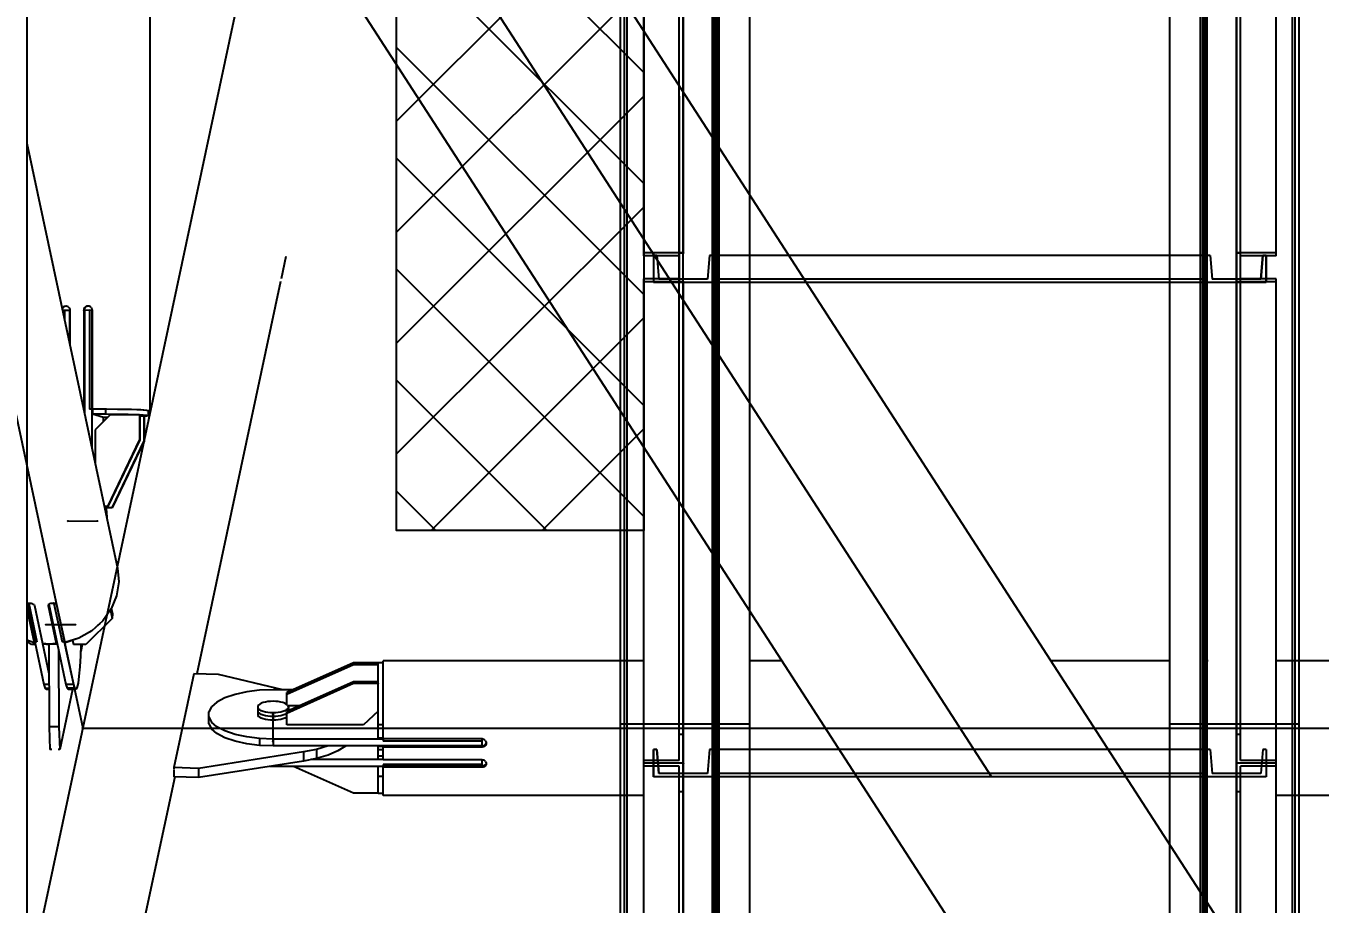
# Model space of a CAD drawing. Header units: millimetres. Extents: x 150209.93 to 150215.05, y 136675.65 to 136679.93.
# Drawn here: x 150211.3115 to 150211.3639, y 136677.8697 to 136677.9053 of the extents above; entities that cross this region are included whole.
import ezdxf

# ---------------------------------------------------------------- set-up
doc = ezdxf.new("R2010")
doc.units = ezdxf.units.MM
doc.header["$LTSCALE"] = 0.25
for name, pattern in [('CENTER', [50.8, 31.75, -6.35, 6.35, -6.35]), ('XKITLINE00', [0]), ('XKITLINE02', [4, 2, -2]), ('XKITLINE03', [6, 3, -1, 1, -1])]:
    doc.linetypes.add(name, pattern=pattern)
doc.styles.add('ROMANS', font='romans.shx')
doc.dimstyles.new('MD300', dxfattribs={"dimtxt": 2.5, "dimasz": 2.5, "dimexe": 1, "dimexo": 1, "dimgap": 0.5, "dimtad": 1, "dimdec": 1, "dimlfac": 50, "dimrnd": 0.5, "dimdsep": 46, "dimtxsty": 'ROMANS', "dimcen": 1, "dimclrd": 146, "dimclre": 146, "dimclrt": 30, "dimadec": 1, "dimazin": 2, "dimtfac": 1, "dimtdec": 1, "dimtmove": 0, "dimatfit": 1, "dimfxl": 1, "dimtolj": 1, "dimtzin": 0, "dimlwd": -1, "dimlwe": -1, "dimarcsym": 0})

# ---------------------------------------------------------------- blocks, each defined once
blk = doc.blocks.new('çatıı')
h = blk.add_hatch()
h.set_pattern_fill('ANSI37', color=1, scale=5, style=0)
h.set_pattern_definition([(45, (-68930.315, -4107.69), (-11.22532, 11.22532), []), (135, (-68930.315, -4107.69), (-11.22532, -11.22532), [])])
h.paths.add_polyline_path([(11991.01, 11270.27), (12041.01, 11270.27), (12041.01, 11870.27), (11991.01, 11870.27)])
at = {"color": 8, "linetype": 'CENTER'}
for p, q in [((11927.5, 12050.27), (11927.5, 11230.27)), ((11840, 11640.27), (12370, 10820.27)), ((11840, 11640.27), (11927.5, 11230.27)), ((12013.58, 11633.65), (11840, 10820.27)), ((11924.51, 11272.17), (11930.48, 11272.19)), ((11926.02, 11251.2), (11920.04, 11251.19)), ((11966.01, 11227.5), (11966.01, 11233.05)), ((11927.5, 11230.27), (12282.5, 11230.27))]:
    blk.add_line(p, q, dxfattribs=at)
at = {"color": 116, "linetype": 'XKITLINE02', "true_color": 0x136734}
for p, q in [((12037.16, 11231.06), (12037.16, 12049.63)), ((12037.69, 11231.06), (12037.69, 12049.63)), ((12054.92, 11231.06), (12054.92, 12049.63)), ((12055, 11231.06), (12055, 12049.6)), ((12055.46, 11231.06), (12055.46, 12049.63)), ((12055.85, 11231.06), (12055.85, 12049.6)), ((12154.14, 11231.06), (12154.14, 12049.6)), ((12154.54, 11231.06), (12154.54, 12049.63)), ((12154.99, 11231.06), (12154.99, 12049.6)), ((12155.07, 11231.06), (12155.07, 12049.63)), ((12172.3, 11231.06), (12172.3, 12049.63)), ((12172.84, 11231.06), (12172.84, 12049.63)), ((12036.31, 10820.42), (12036.31, 11600.44)), ((12037.16, 10820.42), (12037.16, 11600.44)), ((12037.69, 10820.42), (12037.69, 11600.44)), ((12054.92, 10820.42), (12054.92, 11600.44)), ((12055, 10058.83), (12055.01, 11600.44)), ((12055.46, 10820.42), (12055.46, 11600.44)), ((12055.85, 10058.83), (12055.86, 11600.44)), ((12056.31, 10820.42), (12056.31, 11600.44)), ((12062.5, 10058.83), (12062.51, 11600.44)), ((12147.49, 10058.83), (12147.49, 11600.44)), ((12153.69, 10060.36), (12153.69, 11600.44)), ((12154.14, 10058.83), (12154.14, 11600.44)), ((12154.54, 10060.36), (12154.54, 11600.44)), ((12154.99, 10058.83), (12154.99, 11600.44)), ((12155.07, 10060.36), (12155.07, 11600.44)), ((12172.3, 10060.36), (12172.3, 11600.44)), ((12172.84, 10060.36), (12172.84, 11600.44)), ((12173.69, 10060.36), (12173.69, 11600.44)), ((12041.01, 11325.85), (12041.01, 11423.17)), ((12041.01, 11325.85), (12041.01, 11423.17)), ((12048.21, 11320.61), (12048.21, 11422.59)), ((12048.21, 11320.61), (12048.21, 11422.59)), ((12049.01, 11356.91), (12049.01, 11423.17)), ((12049.01, 11356.91), (12049.01, 11423.17)), ((12160.98, 11320.61), (12160.98, 11423.17)), ((12160.98, 11320.61), (12160.98, 11423.17)), ((12161.78, 11320.61), (12161.78, 11422.59)), ((12161.78, 11320.61), (12161.78, 11422.59)), ((12168.98, 11325.85), (12168.98, 11423.17)), ((12168.98, 11325.85), (12168.98, 11423.17)), ((12036.31, 11294.47), (12036.31, 11378.62)), ((12041.01, 11369.29), (12041.01, 11325.85)), ((12041.01, 11369.29), (12041.01, 11325.85)), ((12048.21, 11358.15), (12048.21, 11320.61)), ((12048.21, 11358.15), (12048.21, 11320.61)), ((12049.01, 11320.61), (12049.01, 11356.91)), ((12049.01, 11320.61), (12049.01, 11356.91)), ((12056.31, 11263.53), (12056.31, 11347.68)), ((12062.5, 11253.94), (12062.5, 11338.09)), ((12049.01, 11326.43), (12041.01, 11326.43)), ((12049.01, 11326.43), (12041.01, 11326.43)), ((12048.21, 11325.85), (12041.01, 11325.85)), ((12048.21, 11325.85), (12041.01, 11325.85)), ((12043.69, 11325.92), (12043.01, 11325.92)), ((12043.01, 11325.92), (12043.01, 11320.42)), ((12043.01, 11325.92), (12043.01, 11320.42)), ((12043.69, 11325.92), (12043.01, 11325.92)), ((12043.01, 11325.92), (12043.01, 11320.42)), ((12043.01, 11325.92), (12043.01, 11320.42)), ((12043.69, 11325.92), (12044.07, 11321.12)), ((12043.69, 11325.92), (12044.07, 11321.12)), ((12043.69, 11325.92), (12044.07, 11321.12)), ((12043.69, 11325.92), (12044.07, 11321.12)), ((12049.01, 11326.42), (12048.21, 11326.42)), ((12048.21, 11223.75), (12048.21, 11326.42)), ((12049.01, 11326.42), (12048.21, 11326.42)), ((12048.21, 11223.75), (12048.21, 11326.42)), ((12049.01, 11223.17), (12049.01, 11326.42)), ((12049.01, 11225.07), (12049.01, 11326.42)), ((12054.33, 11325.92), (12053.94, 11321.12)), ((12054.33, 11325.92), (12053.94, 11321.12)), ((12054.33, 11325.92), (12053.94, 11321.12)), ((12054.33, 11325.92), (12053.94, 11321.12)), ((12055.01, 11325.92), (12054.33, 11325.92)), ((12055.01, 11325.92), (12054.33, 11325.92)), ((12154.99, 11325.92), (12055.01, 11325.92)), ((12055.01, 11320.42), (12055.01, 11325.92)), ((12070.37, 11325.92), (12055.01, 11325.92)), ((12055.01, 11320.42), (12055.01, 11325.92)), ((12055.01, 11325.92), (12055.01, 11320.42)), ((12055.01, 11325.92), (12055.01, 11320.42)), ((12055.01, 11325.92), (12055.01, 11320.42)), ((12055.01, 11325.92), (12055.01, 11320.42)), ((12154.99, 11325.92), (12147.49, 11325.92)), ((12154.99, 11320.42), (12154.99, 11325.92)), ((12154.99, 11320.42), (12154.99, 11325.92)), ((12154.99, 11325.92), (12154.99, 11320.42)), ((12155.67, 11325.92), (12154.99, 11325.92)), ((12154.99, 11325.92), (12154.99, 11320.42)), ((12154.99, 11325.92), (12154.99, 11320.42)), ((12155.67, 11325.92), (12154.99, 11325.92)), ((12154.99, 11325.92), (12154.99, 11320.42)), ((12155.67, 11325.92), (12156.05, 11321.12)), ((12155.67, 11325.92), (12156.05, 11321.12)), ((12155.67, 11325.92), (12156.05, 11321.12)), ((12155.67, 11325.92), (12156.05, 11321.12)), ((12168.98, 11326.43), (12160.98, 11326.43)), ((12160.98, 11223.17), (12160.98, 11326.42)), ((12161.78, 11326.42), (12160.98, 11326.42)), ((12168.98, 11326.43), (12160.98, 11326.43)), ((12160.98, 11223.17), (12160.98, 11326.42)), ((12161.78, 11326.42), (12160.98, 11326.42)), ((12161.78, 11223.75), (12161.78, 11326.42)), ((12168.98, 11325.85), (12161.78, 11325.85)), ((12161.78, 11223.75), (12161.78, 11326.42)), ((12168.98, 11325.85), (12161.78, 11325.85)), ((12166.31, 11325.92), (12165.92, 11321.12)), ((12166.31, 11325.92), (12165.92, 11321.12)), ((12166.31, 11325.92), (12165.92, 11321.12)), ((12165.92, 11321.12), (12166.31, 11325.92)), ((12166.99, 11325.92), (12166.31, 11325.92)), ((12166.99, 11325.92), (12166.31, 11325.92)), ((12166.99, 11325.92), (12166.99, 11320.42)), ((12166.99, 11325.92), (12166.99, 11320.42)), ((12166.99, 11325.92), (12166.99, 11320.42)), ((12166.99, 11320.42), (12166.99, 11325.92)), ((12048.21, 11321.2), (12041.01, 11321.2)), ((12041.01, 11316.58), (12041.01, 11321.2)), ((12048.21, 11321.2), (12041.01, 11321.2)), ((12041.01, 11316.58), (12041.01, 11321.2)), ((12049.01, 11320.62), (12041.01, 11320.62)), ((12049.01, 11320.62), (12041.01, 11320.62)), ((12055.01, 11320.42), (12043.01, 11320.42)), ((12055.01, 11320.42), (12043.01, 11320.42)), ((12053.94, 11321.12), (12044.07, 11321.12)), ((12053.94, 11321.12), (12044.07, 11321.12)), ((12049.01, 11320.61), (12048.21, 11320.61)), ((12049.01, 11320.61), (12048.21, 11320.61)), ((12154.99, 11321.12), (12055.01, 11321.12)), ((12154.99, 11321.12), (12055.01, 11321.12)), ((12154.99, 11320.42), (12055.01, 11320.42)), ((12073.93, 11320.42), (12055.01, 11320.42)), ((12154.99, 11320.42), (12147.49, 11320.42)), ((12166.99, 11320.42), (12154.99, 11320.42)), ((12166.99, 11320.42), (12154.99, 11320.42)), ((12165.92, 11321.12), (12156.05, 11321.12)), ((12165.92, 11321.12), (12156.05, 11321.12)), ((12168.98, 11320.62), (12160.98, 11320.62)), ((12161.78, 11320.61), (12160.98, 11320.61)), ((12168.98, 11320.62), (12160.98, 11320.62)), ((12161.78, 11320.61), (12160.98, 11320.61)), ((12168.98, 11321.2), (12161.78, 11321.2)), ((12168.98, 11321.2), (12161.78, 11321.2)), ((12168.98, 11223.17), (12168.98, 11321.2)), ((12168.98, 11223.17), (12168.98, 11321.2)), ((12049.01, 11318.1), (12049.01, 11223.17)), ((12049.01, 11223.17), (12049.01, 11318.1)), ((12041.01, 11223.17), (12041.01, 11316.58)), ((12041.01, 11223.17), (12041.01, 11316.58)), ((12037.16, 10945.77), (12037.16, 11231.06)), ((12037.69, 10945.24), (12037.69, 11231.06)), ((12054.92, 10928), (12054.92, 11231.06)), ((12062.5, 11231.06), (12055, 11231.06)), ((12055, 11231.06), (12055, 10409.49)), ((12055, 10926.62), (12055, 11231.06)), ((12062.5, 11231.06), (12055, 11231.06)), ((12055.46, 10927.47), (12055.46, 11231.06)), ((12055.85, 11231.06), (12055.85, 10409.49)), ((12062.5, 10797.42), (12062.5, 11231.06)), ((12147.49, 10433.94), (12147.49, 11231.06)), ((12153.69, 10443.53), (12153.69, 11231.06)), ((12154.99, 11231.06), (12153.69, 11231.06)), ((12154.99, 11231.06), (12153.69, 11231.06)), ((12154.14, 10409.49), (12154.14, 11231.06)), ((12154.54, 10409.49), (12154.54, 11231.06)), ((12154.99, 10409.49), (12154.99, 11231.06)), ((12155.07, 10409.49), (12155.07, 11231.06)), ((12172.3, 10409.49), (12172.3, 11231.06)), ((12172.84, 10409.49), (12172.84, 11231.06)), ((12173.69, 10474.48), (12173.69, 11231.06)), ((12049.01, 11228.97), (12048.21, 11228.97)), ((12049.01, 11228.97), (12048.21, 11228.97)), ((12161.78, 11228.97), (12160.98, 11228.97)), ((12161.78, 11228.97), (12160.98, 11228.97)), ((12043.69, 11225.92), (12043.01, 11225.92)), ((12043.01, 11225.92), (12043.01, 11220.42)), ((12043.01, 11220.42), (12043.01, 11225.92)), ((12043.69, 11225.92), (12043.01, 11225.92)), ((12043.01, 11225.92), (12043.01, 11220.42)), ((12043.01, 11225.92), (12043.01, 11220.42)), ((12043.69, 11225.92), (12044.07, 11221.12)), ((12044.07, 11221.12), (12043.69, 11225.92)), ((12043.69, 11225.92), (12044.07, 11221.12)), ((12043.69, 11225.92), (12044.07, 11221.12)), ((12054.33, 11225.92), (12053.94, 11221.12)), ((12054.33, 11225.92), (12053.94, 11221.12)), ((12054.33, 11225.92), (12053.94, 11221.12)), ((12054.33, 11225.92), (12053.94, 11221.12)), ((12055.01, 11225.92), (12054.33, 11225.92)), ((12055.01, 11225.92), (12054.33, 11225.92)), ((12154.99, 11225.92), (12055.01, 11225.92)), ((12055.01, 11220.42), (12055.01, 11225.92)), ((12062.5, 11225.92), (12055.01, 11225.92)), ((12055.01, 11220.42), (12055.01, 11225.92)), ((12055.01, 11225.92), (12055.01, 11220.42)), ((12055.01, 11220.42), (12055.01, 11225.92)), ((12055.01, 11225.92), (12055.01, 11220.42)), ((12055.01, 11225.92), (12055.01, 11220.42)), ((12135.01, 11225.92), (12080.61, 11225.92)), ((12154.99, 11225.92), (12147.49, 11225.92)), ((12154.99, 11220.42), (12154.99, 11225.92)), ((12154.99, 11220.42), (12154.99, 11225.92)), ((12154.99, 11225.92), (12154.99, 11220.42)), ((12155.67, 11225.92), (12154.99, 11225.92)), ((12154.99, 11225.92), (12154.99, 11220.42)), ((12154.99, 11225.92), (12154.99, 11220.42)), ((12155.67, 11225.92), (12154.99, 11225.92)), ((12154.99, 11225.92), (12154.99, 11220.42)), ((12155.67, 11225.92), (12156.05, 11221.12)), ((12155.67, 11225.92), (12156.05, 11221.12)), ((12155.67, 11225.92), (12156.05, 11221.12)), ((12155.67, 11225.92), (12156.05, 11221.12)), ((12166.31, 11225.92), (12165.92, 11221.12)), ((12166.31, 11225.92), (12165.92, 11221.12)), ((12166.31, 11225.92), (12165.92, 11221.12)), ((12166.31, 11225.92), (12165.92, 11221.12)), ((12166.99, 11225.92), (12166.31, 11225.92)), ((12166.99, 11225.92), (12166.31, 11225.92)), ((12166.99, 11225.92), (12166.99, 11220.42)), ((12166.99, 11225.92), (12166.99, 11220.42)), ((12166.99, 11225.92), (12166.99, 11220.42)), ((12166.99, 11225.92), (12166.99, 11220.42)), ((12048.21, 11223.75), (12041.01, 11223.75)), ((12048.21, 11223.75), (12041.01, 11223.75)), ((12041.01, 11125.85), (12041.01, 11223.17)), ((12049.01, 11223.17), (12041.01, 11223.17)), ((12049.01, 11223.17), (12041.01, 11223.17)), ((12041.01, 11125.85), (12041.01, 11223.17)), ((12049.01, 11223.17), (12041.01, 11223.17)), ((12049.01, 11223.17), (12041.01, 11223.17)), ((12049.01, 11120.61), (12049.01, 11223.17)), ((12049.01, 11120.61), (12049.01, 11223.17)), ((12160.98, 11120.61), (12160.98, 11223.17)), ((12168.98, 11223.17), (12160.98, 11223.17)), ((12168.98, 11223.17), (12160.98, 11223.17)), ((12160.98, 11120.61), (12160.98, 11223.17)), ((12168.98, 11223.17), (12160.98, 11223.17)), ((12168.98, 11223.17), (12160.98, 11223.17)), ((12168.98, 11223.75), (12161.78, 11223.75)), ((12168.98, 11223.75), (12161.78, 11223.75)), ((12168.98, 11125.85), (12168.98, 11223.17)), ((12168.98, 11125.85), (12168.98, 11223.17)), ((12048.21, 11222.59), (12041.01, 11222.59)), ((12048.21, 11222.59), (12041.01, 11222.59)), ((12055.01, 11220.42), (12043.01, 11220.42)), ((12055.01, 11220.42), (12043.01, 11220.42)), ((12053.94, 11221.12), (12044.07, 11221.12)), ((12053.94, 11221.12), (12044.07, 11221.12)), ((12048.21, 11120.61), (12048.21, 11222.59)), ((12048.21, 11123.52), (12048.21, 11222.59)), ((12154.99, 11221.12), (12055.01, 11221.12)), ((12154.99, 11221.12), (12055.01, 11221.12)), ((12154.99, 11220.42), (12055.01, 11220.42)), ((12062.5, 11220.42), (12055.01, 11220.42)), ((12138.56, 11220.42), (12084.17, 11220.42)), ((12154.99, 11220.42), (12147.49, 11220.42)), ((12166.99, 11220.42), (12154.99, 11220.42)), ((12166.99, 11220.42), (12154.99, 11220.42)), ((12165.92, 11221.12), (12156.05, 11221.12)), ((12165.92, 11221.12), (12156.05, 11221.12)), ((12161.78, 11120.61), (12161.78, 11222.59)), ((12168.98, 11222.59), (12161.78, 11222.59)), ((12161.78, 11120.61), (12161.78, 11222.59)), ((12168.98, 11222.59), (12161.78, 11222.59)), ((12049.01, 11217.35), (12048.21, 11217.35)), ((12049.01, 11217.35), (12048.21, 11217.35)), ((12161.78, 11217.35), (12160.98, 11217.35)), ((12161.78, 11217.35), (12160.98, 11217.35)), ((12147.49, 11122.46), (12147.49, 11206.61)), ((12153.69, 11112.87), (12153.69, 11197.02))]:
    blk.add_line(p, q, dxfattribs=at)
at = {"color": 1, "linetype": 'XKITLINE03'}
for p, q in [((12049.01, 11231.06), (12049.01, 12049.63)), ((12055, 12049.6), (12055, 11231.06)), ((12154.99, 11231.06), (12154.99, 12049.6)), ((12160.99, 11231.06), (12160.99, 12049.63)), ((12049.01, 10820.42), (12049.01, 11600.44)), ((12055.01, 11600.44), (12055, 10058.83)), ((12154.99, 10058.83), (12154.99, 11600.44)), ((12160.99, 11600.44), (12160.99, 10060.36)), ((12049.01, 11423.17), (12049.01, 11326.43)), ((12049.01, 11423.17), (12049.01, 11326.43)), ((12160.98, 11326.43), (12160.98, 11423.17)), ((12160.98, 11326.43), (12160.98, 11423.17)), ((12049.01, 11320.62), (12049.01, 11223.17)), ((12049.01, 11320.62), (12049.01, 11223.17)), ((12154.99, 11320.42), (12055.01, 11320.42)), ((12154.99, 11320.42), (12055.01, 11320.42)), ((12055.01, 11320.42), (12055.01, 11320.42)), ((12055.01, 11320.42), (12055.01, 11320.42)), ((12154.99, 11320.42), (12154.99, 11320.42)), ((12154.99, 11320.42), (12154.99, 11320.42)), ((12160.98, 11223.17), (12160.98, 11320.62)), ((12160.98, 11223.17), (12160.98, 11320.62)), ((12055, 11231.06), (12055, 10409.49)), ((12154.99, 10409.49), (12154.99, 11231.06)), ((12160.99, 10409.49), (12160.99, 11231.06)), ((12049.01, 11223.17), (12049.01, 11126.43)), ((12049.01, 11223.17), (12049.01, 11126.43)), ((12160.98, 11126.43), (12160.98, 11223.17)), ((12160.98, 11126.43), (12160.98, 11223.17)), ((12154.99, 11220.42), (12055.01, 11220.42)), ((12154.99, 11220.42), (12055.01, 11220.42)), ((12055.01, 11220.42), (12055.01, 11220.42)), ((12055.01, 11220.42), (12055.01, 11220.42)), ((12154.99, 11220.42), (12154.99, 11220.42)), ((12154.99, 11220.42), (12154.99, 11220.42))]:
    blk.add_line(p, q, dxfattribs=at)
at = {"color": 7, "linetype": 'XKITLINE00'}
for p, q in [((12056.31, 11347.68), (12056.31, 11617.44)), ((12062.5, 11338.09), (12062.5, 11617.44)), ((12147.49, 11231.06), (12147.49, 11617.44)), ((12153.69, 11231.06), (12153.69, 11617.44)), ((12173.69, 11231.06), (12173.69, 11617.44)), ((12147.49, 11325.92), (12070.37, 11325.92)), ((12147.49, 11320.42), (12073.93, 11320.42)), ((12036.31, 11231.06), (12036.31, 11294.47)), ((12056.31, 11231.06), (12056.31, 11263.53)), ((12062.5, 11231.06), (12062.5, 11253.94)), ((12036.31, 11129.1), (12036.31, 11231.06)), ((12056.31, 11231.06), (12036.31, 11231.06)), ((12056.31, 11231.06), (12036.31, 11231.06)), ((12062.5, 11231.06), (12056.31, 11231.06)), ((12056.31, 11115.48), (12056.31, 11231.06)), ((12062.5, 11231.06), (12056.31, 11231.06)), ((12062.5, 11111.25), (12062.5, 11231.06)), ((12147.49, 11206.61), (12147.49, 11231.06)), ((12153.69, 11231.06), (12147.49, 11231.06)), ((12153.69, 11231.06), (12147.49, 11231.06)), ((12153.69, 11197.02), (12153.69, 11231.06)), ((12173.69, 11231.06), (12153.69, 11231.06)), ((12173.69, 11231.06), (12153.69, 11231.06)), ((12173.69, 11166.07), (12173.69, 11231.06)), ((12080.61, 11225.92), (12062.5, 11225.92)), ((12147.49, 11225.92), (12135.01, 11225.92)), ((12084.17, 11220.42), (12062.5, 11220.42)), ((12147.49, 11220.42), (12138.56, 11220.42))]:
    blk.add_line(p, q, dxfattribs=at)
at = {"color": 8, "linetype": 'XKITLINE00'}
for p, q in [((11986.68, 11455.4), (12266.76, 11022.07)), ((11941.09, 11439.46), (11941.09, 11294.5)), ((11916.2, 11434.67), (11916.2, 11020.27)), ((11948.33, 11430.58), (12228.41, 10997.26)), ((11916.2, 11348.62), (11934.54, 11262.65)), ((11968.59, 11325.71), (11967.62, 11321.17)), ((11967.51, 11320.63), (11950.57, 11241.28)), ((11923.39, 11315.31), (11923.33, 11315.17)), ((11923.44, 11315.29), (11923.35, 11315.1)), ((11923.58, 11315.5), (11923.39, 11315.31)), ((11923.8, 11314.8), (11923.41, 11314.8)), ((11923.48, 11315.33), (11923.44, 11315.29)), ((11923.63, 11315.48), (11923.48, 11315.33)), ((11923.81, 11315.62), (11923.58, 11315.5)), ((11923.86, 11315.6), (11923.63, 11315.48)), ((11924.84, 11314.81), (11923.8, 11314.8)), ((11923.8, 11314.8), (11923.8, 11313)), ((11924.07, 11315.66), (11923.81, 11315.62)), ((11924.12, 11315.65), (11923.86, 11315.6)), ((11924.33, 11315.62), (11924.07, 11315.66)), ((11924.35, 11315.61), (11924.12, 11315.65)), ((11924.56, 11315.5), (11924.33, 11315.62)), ((11924.56, 11315.5), (11924.75, 11315.32)), ((11924.75, 11315.32), (11924.87, 11315.08)), ((11924.91, 11314.79), (11924.84, 11314.81)), ((11924.84, 11314.81), (11924.84, 11308.11)), ((11924.87, 11315.08), (11924.91, 11314.82)), ((11924.91, 11314.82), (11924.91, 11307.8)), ((11927.74, 11315.09), (11927.7, 11314.82)), ((11927.7, 11314.82), (11927.7, 11294.83)), ((11927.75, 11314.81), (11927.7, 11314.82)), ((11927.86, 11315.32), (11927.74, 11315.09)), ((11927.79, 11315.07), (11927.74, 11315.09)), ((11927.79, 11315.07), (11927.75, 11314.81)), ((11927.75, 11314.81), (11927.75, 11294.81)), ((11927.91, 11315.31), (11927.79, 11315.07)), ((11928.87, 11314.82), (11927.83, 11314.81)), ((11927.83, 11314.81), (11927.83, 11294.11)), ((11928.05, 11315.51), (11927.86, 11315.32)), ((11928.1, 11315.5), (11927.91, 11315.31)), ((11928.29, 11315.63), (11928.05, 11315.51)), ((11928.34, 11315.62), (11928.1, 11315.5)), ((11928.55, 11315.67), (11928.29, 11315.63)), ((11928.6, 11315.66), (11928.34, 11315.62)), ((11928.82, 11315.63), (11928.55, 11315.67)), ((11928.84, 11315.62), (11928.6, 11315.66)), ((11929.05, 11315.51), (11928.82, 11315.63)), ((11928.87, 11314.82), (11928.87, 11294.82)), ((11929.35, 11314.81), (11928.87, 11314.82)), ((11929.24, 11315.32), (11929.05, 11315.51)), ((11929.24, 11315.32), (11929.34, 11315.09)), ((11929.34, 11315.09), (11929.41, 11314.82)), ((11929.35, 11314.81), (11929.35, 11294.82)), ((11929.41, 11314.79), (11929.35, 11314.81)), ((11929.41, 11314.82), (11929.41, 11294.83)), ((11927.7, 11294.83), (11927.68, 11294.83)), ((11927.75, 11294.81), (11927.7, 11294.83)), ((11927.83, 11294.79), (11927.72, 11294.82)), ((11927.72, 11294.82), (11927.72, 11294.6)), ((11927.75, 11294.81), (11927.72, 11294.81)), ((11929.32, 11294.82), (11928.87, 11294.82)), ((11929.32, 11294.82), (11929.32, 11287.11)), ((11929.35, 11294.82), (11929.32, 11294.82)), ((11932.31, 11294.81), (11929.41, 11294.83)), ((11932.07, 11294.8), (11929.44, 11294.82)), ((11929.44, 11294.82), (11929.44, 11293.82)), ((11931.72, 11293.14), (11929.44, 11293.82)), ((11932.07, 11293.8), (11929.44, 11293.82)), ((11932.99, 11293.63), (11930, 11290.62)), ((11932.09, 11294.79), (11932.07, 11294.8)), ((11934.51, 11294.77), (11932.07, 11294.8)), ((11932.07, 11294.8), (11932.07, 11293.8)), ((11934.51, 11293.77), (11932.07, 11293.8)), ((11935.03, 11294.77), (11932.31, 11294.81)), ((11938.96, 11293.64), (11932.99, 11293.63)), ((11936.66, 11294.72), (11934.51, 11294.77)), ((11934.7, 11294.76), (11934.51, 11294.76)), ((11936.66, 11293.73), (11934.51, 11293.77)), ((11937.37, 11294.72), (11935.03, 11294.77)), ((11938.42, 11294.67), (11936.66, 11294.72)), ((11938.42, 11293.67), (11936.66, 11293.73)), ((11939.22, 11294.66), (11937.37, 11294.72)), ((11939.72, 11294.61), (11938.42, 11294.67)), ((11938.94, 11293.64), (11938.42, 11293.67)), ((11938.96, 11293.64), (11938.96, 11288.65)), ((11939.05, 11293.62), (11938.96, 11293.64)), ((11939.72, 11293.61), (11938.97, 11293.64)), ((11939.05, 11293.62), (11939.05, 11288.62)), ((11939.85, 11293.38), (11939.05, 11293.38)), ((11940.48, 11294.58), (11939.22, 11294.66)), ((11940.5, 11294.54), (11939.72, 11294.61)), ((11940.5, 11293.54), (11939.72, 11293.61)), ((11939.85, 11293.38), (11939.85, 11288.38)), ((11939.94, 11293.35), (11939.85, 11293.38)), ((11940.43, 11293.4), (11939.93, 11293.36)), ((11939.94, 11293.35), (11939.94, 11288.36)), ((11940.74, 11293.47), (11940.43, 11293.4)), ((11941.09, 11294.5), (11940.48, 11294.58)), ((11940.74, 11294.47), (11940.5, 11294.54)), ((11940.74, 11293.47), (11940.5, 11293.54)), ((11940.74, 11294.47), (11940.74, 11293.47)), ((11941.02, 11294.42), (11940.74, 11294.39)), ((11941.09, 11294.5), (11941.02, 11294.42)), ((11931.64, 11293.16), (11931.64, 11292.28)), ((11932.51, 11293.15), (11931.72, 11293.14)), ((11930, 11290.62), (11930, 11283.95)), ((11938.96, 11288.65), (11932.49, 11275.14)), ((11939.05, 11288.62), (11932.58, 11275.11)), ((11939.85, 11288.38), (11933.37, 11274.87)), ((11939.94, 11288.36), (11933.46, 11274.85)), ((11939.05, 11288.62), (11938.96, 11288.65)), ((11939.94, 11288.36), (11939.85, 11288.38)), ((11932.49, 11275.14), (11931.88, 11275.13)), ((11932.58, 11275.11), (11931.88, 11275.11)), ((11931.98, 11275.11), (11931.94, 11274.91)), ((11932.16, 11275.11), (11932.17, 11275.07)), ((11932.17, 11275.07), (11932.21, 11274.83)), ((11932.58, 11275.11), (11932.49, 11275.14)), ((11933.37, 11274.87), (11932.21, 11274.87)), ((11933.46, 11274.85), (11932.21, 11274.84)), ((11932.21, 11274.83), (11932.25, 11274.51)), ((11932.25, 11274.51), (11932.29, 11274.12)), ((11932.29, 11274.12), (11932.31, 11273.67)), ((11932.31, 11273.67), (11932.34, 11273.17)), ((11932.34, 11273.17), (11932.34, 11272.98)), ((11933.46, 11274.85), (11933.37, 11274.87)), ((11934.54, 11262.65), (11934.79, 11259.85)), ((11934.79, 11259.85), (11934.35, 11257.05)), ((11934.35, 11257.05), (11933.25, 11254.38)), ((11916.32, 11255.5), (11916.2, 11255.46)), ((11916.2, 11255.45), (11917.79, 11247.97)), ((11916.2, 11255.18), (11917.7, 11248.14)), ((11916.2, 11254.5), (11917.68, 11247.55)), ((11916.54, 11255.52), (11916.32, 11255.5)), ((11916.58, 11255.46), (11916.47, 11255.52)), ((11916.8, 11255.51), (11916.54, 11255.52)), ((11916.58, 11255.46), (11918.23, 11247.73)), ((11917.11, 11255.46), (11916.58, 11255.46)), ((11917.06, 11255.47), (11916.8, 11255.51)), ((11917.31, 11255.4), (11917.06, 11255.47)), ((11917.51, 11255.31), (11917.31, 11255.4)), ((11917.65, 11255.21), (11917.51, 11255.31)), ((11917.65, 11255.21), (11917.71, 11255.1)), ((11917.71, 11255.1), (11919.36, 11247.37)), ((11920.52, 11255.21), (11920.5, 11255.11)), ((11920.5, 11255.11), (11922.15, 11247.37)), ((11920.62, 11255.32), (11920.52, 11255.21)), ((11920.6, 11255.29), (11922.17, 11247.93)), ((11920.8, 11255.41), (11920.62, 11255.32)), ((11920.65, 11255.33), (11924.1, 11239.12)), ((11921.02, 11255.48), (11920.8, 11255.41)), ((11921.66, 11255.47), (11920.99, 11255.47)), ((11921.28, 11255.52), (11921.02, 11255.48)), ((11921.55, 11255.54), (11921.28, 11255.52)), ((11921.8, 11255.52), (11921.55, 11255.54)), ((11921.75, 11255.52), (11921.66, 11255.47)), ((11921.66, 11255.47), (11923.31, 11247.74)), ((11922, 11255.46), (11921.8, 11255.52)), ((11922.12, 11255.38), (11922, 11255.46)), ((11922.2, 11255.3), (11922.12, 11255.38)), ((11922.2, 11255.3), (11923.85, 11247.57)), ((11933.25, 11254.38), (11931.55, 11251.99)), ((11933.1, 11254.17), (11933.46, 11252.45)), ((11933.27, 11254.43), (11933.49, 11253.37)), ((11933.46, 11252.45), (11928.1, 11247.22)), ((11931.55, 11251.99), (11929.33, 11249.99)), ((11931, 11251.5), (11930.93, 11251.41)), ((11933.49, 11253.37), (11933.46, 11252.45)), ((11929.33, 11249.99), (11926.7, 11248.49)), ((11928.89, 11249.7), (11926.7, 11248.49)), ((11929.06, 11249.84), (11928.89, 11249.7)), ((11930.93, 11251.41), (11930.5, 11251.05)), ((11917.68, 11247.55), (11916.2, 11248.04)), ((11917.14, 11247.19), (11916.2, 11247.84)), ((11917.9, 11247.19), (11917.14, 11247.19)), ((11917.7, 11248.14), (11917.68, 11247.55)), ((11917.77, 11247.54), (11917.68, 11247.57)), ((11917.71, 11248.37), (11917.69, 11247.93)), ((11917.69, 11247.93), (11917.77, 11247.54)), ((11917.78, 11247.73), (11917.77, 11247.54)), ((11917.79, 11247.97), (11917.78, 11247.73)), ((11918.23, 11247.73), (11917.78, 11247.73)), ((11917.78, 11247.73), (11919.62, 11239.11)), ((11918.23, 11247.73), (11917.79, 11247.97)), ((11919.35, 11247.37), (11920.64, 11241.35)), ((11920.75, 11247.23), (11919.36, 11247.37)), ((11919.44, 11247.36), (11919.46, 11247.27)), ((11920.15, 11247.22), (11919.46, 11247.27)), ((11920.14, 11247.29), (11920.15, 11247.22)), ((11920.85, 11247.21), (11920.15, 11247.22)), ((11920.61, 11247.21), (11920.69, 11230.56)), ((11922.15, 11247.37), (11920.75, 11247.23)), ((11921.55, 11247.23), (11920.85, 11247.21)), ((11921.53, 11247.31), (11921.55, 11247.23)), ((11922.25, 11247.28), (11921.55, 11247.23)), ((11922.17, 11247.93), (11922.15, 11247.37)), ((11922.18, 11248.14), (11922.16, 11247.67)), ((11922.16, 11247.67), (11922.25, 11247.28)), ((11922.26, 11247.75), (11922.25, 11247.28)), ((11923.77, 11247.98), (11923.31, 11247.74)), ((11923.76, 11247.74), (11923.31, 11247.74)), ((11923.77, 11247.97), (11923.76, 11247.74)), ((11923.76, 11247.74), (11925.6, 11239.12)), ((11926.7, 11248.49), (11923.85, 11247.57)), ((11923.94, 11247.6), (11923.95, 11247.56)), ((11926.53, 11248.39), (11923.95, 11247.56)), ((11925.44, 11248.04), (11925.61, 11247.21)), ((11928.1, 11247.22), (11925.61, 11247.21)), ((11926.52, 11248.43), (11926.53, 11248.39)), ((11926.69, 11248.49), (11926.53, 11248.39)), ((11927.13, 11247.22), (11927.05, 11244.9)), ((11927.39, 11247.22), (11927.08, 11245.77)), ((11922.61, 11246.13), (11922.68, 11230.56)), ((11927.05, 11244.9), (11926.92, 11242.65)), ((11988.31, 11228.07), (11988.31, 11243.9)), ((12041.01, 11243.9), (11988.31, 11243.9)), ((12055, 11243.9), (12054.72, 11243.9)), ((12068.99, 11243.9), (12062.5, 11243.9)), ((12147.49, 11243.9), (12123.38, 11243.9)), ((12155.27, 11243.9), (12154.99, 11243.9)), ((12221.68, 11243.9), (12168.99, 11243.9)), ((11926.92, 11242.65), (11926.74, 11240.78)), ((11950, 11241.29), (11945.94, 11222.28)), ((11954.99, 11241.14), (11950, 11241.29)), ((11968.02, 11238.05), (11954.99, 11241.14)), ((11982.31, 11243.47), (11968.81, 11237.46)), ((11982.31, 11243.08), (11968.81, 11237.08)), ((11987.31, 11243.47), (11982.31, 11243.47)), ((11982.31, 11243.47), (11982.31, 11243.08)), ((11987.31, 11243.08), (11982.31, 11243.08)), ((11988.31, 11243.48), (11987.31, 11243.48)), ((11987.31, 11239.29), (11987.31, 11243.48)), ((11920.65, 11239.11), (11919.62, 11239.11)), ((11919.62, 11239.11), (11919.86, 11238.32)), ((11925.6, 11239.12), (11924.1, 11239.12)), ((11924.1, 11239.12), (11924.34, 11238.33)), ((11925.83, 11238.33), (11924.34, 11238.33)), ((11924.58, 11238.1), (11924.34, 11238.33)), ((11925.6, 11239.12), (11925.83, 11238.33)), ((11926.07, 11238.11), (11925.83, 11238.33)), ((11926.31, 11238.45), (11926.07, 11238.11)), ((11926.54, 11239.35), (11926.31, 11238.45)), ((11926.74, 11240.78), (11926.54, 11239.35)), ((11982.31, 11239.65), (11968.81, 11233.64)), ((11982.31, 11239.27), (11968.81, 11233.26)), ((11987.31, 11239.65), (11982.31, 11239.65)), ((11982.31, 11239.65), (11982.31, 11239.27)), ((11987.31, 11239.27), (11982.31, 11239.27)), ((11987.31, 11239.29), (11987.31, 11239.27)), ((11987.31, 11239.27), (11987.31, 11239.25)), ((11987.31, 11233.62), (11987.31, 11239.25)), ((11920.65, 11238.32), (11919.86, 11238.32)), ((11920.1, 11238.09), (11919.86, 11238.32)), ((11920.65, 11238.09), (11920.1, 11238.09)), ((11925.45, 11238.1), (11922.86, 11225.94)), ((11926.07, 11238.11), (11924.58, 11238.1)), ((11956.27, 11236.39), (11954.66, 11235.55)), ((11958.31, 11237.09), (11956.27, 11236.39)), ((11960.68, 11237.62), (11958.31, 11237.09)), ((11963.28, 11237.94), (11960.68, 11237.62)), ((11966.01, 11238.05), (11963.28, 11237.94)), ((11966.01, 11235.71), (11965.47, 11235.69)), ((11970.13, 11238.05), (11966.01, 11238.05)), ((11966.55, 11235.69), (11966.01, 11235.71)), ((11968.81, 11235.02), (11968.81, 11237.46)), ((11953.55, 11234.59), (11952.98, 11233.57)), ((11952.98, 11231.14), (11952.98, 11233.57)), ((11954.66, 11235.55), (11953.55, 11234.59)), ((11962.95, 11234.73), (11962.91, 11234.53)), ((11962.91, 11234.53), (11962.91, 11233.79)), ((11962.91, 11234.53), (11962.95, 11234.32)), ((11962.91, 11233.79), (11962.95, 11233.58)), ((11962.91, 11233.79), (11962.91, 11233.05)), ((11962.91, 11233.79), (11962.95, 11233.58)), ((11963.09, 11234.93), (11962.95, 11234.73)), ((11962.95, 11234.32), (11963.09, 11234.12)), ((11962.95, 11233.58), (11963.09, 11233.38)), ((11962.95, 11233.58), (11963.09, 11233.38)), ((11963.32, 11235.12), (11963.09, 11234.93)), ((11963.32, 11233.94), (11963.09, 11234.12)), ((11963.32, 11233.2), (11963.09, 11233.38)), ((11963.32, 11233.2), (11963.09, 11233.38)), ((11963.63, 11235.29), (11963.32, 11235.12)), ((11963.63, 11233.77), (11963.32, 11233.94)), ((11963.63, 11233.03), (11963.32, 11233.2)), ((11963.63, 11233.03), (11963.32, 11233.2)), ((11964.01, 11235.43), (11963.63, 11235.29)), ((11964.01, 11233.62), (11963.63, 11233.77)), ((11964.46, 11235.55), (11964.01, 11235.43)), ((11964.46, 11233.5), (11964.01, 11233.62)), ((11964.95, 11235.64), (11964.46, 11235.55)), ((11964.95, 11233.42), (11964.46, 11233.5)), ((11965.47, 11235.69), (11964.95, 11235.64)), ((11965.47, 11233.36), (11964.95, 11233.42)), ((11966.01, 11233.34), (11965.47, 11233.36)), ((11966.55, 11233.36), (11966.01, 11233.34)), ((11966.01, 11233.34), (11966.01, 11232.6)), ((11967.07, 11235.64), (11966.55, 11235.69)), ((11967.07, 11233.42), (11966.55, 11233.36)), ((11967.56, 11235.55), (11967.07, 11235.64)), ((11967.56, 11233.5), (11967.07, 11233.42)), ((11968, 11235.43), (11967.56, 11235.55)), ((11968, 11233.62), (11967.56, 11233.5)), ((11968.38, 11235.29), (11968, 11235.43)), ((11968.38, 11233.77), (11968, 11233.62)), ((11968.69, 11235.12), (11968.38, 11235.29)), ((11968.69, 11233.94), (11968.38, 11233.77)), ((11968.69, 11233.2), (11968.38, 11233.03)), ((11968.69, 11233.2), (11968.38, 11233.03)), ((11968.92, 11234.93), (11968.69, 11235.12)), ((11968.92, 11234.12), (11968.69, 11233.94)), ((11968.81, 11233.29), (11968.69, 11233.2)), ((11968.81, 11233.29), (11968.69, 11233.2)), ((11968.81, 11230.95), (11968.81, 11233.64)), ((11968.92, 11234.93), (11969.06, 11234.73)), ((11969.06, 11234.32), (11968.92, 11234.12)), ((11971.33, 11234.77), (11969.04, 11234.77)), ((11969.06, 11234.73), (11969.11, 11234.53)), ((11969.11, 11234.53), (11969.06, 11234.32)), ((11969.11, 11233.79), (11969.1, 11233.77)), ((11969.11, 11233.79), (11969.1, 11233.77)), ((11969.11, 11234.53), (11969.11, 11233.79)), ((11969.11, 11233.79), (11969.11, 11233.77)), ((11987.31, 11233.72), (11984.31, 11230.95)), ((11987.31, 11228.22), (11987.31, 11233.62)), ((11922.68, 11230.56), (11920.69, 11230.56)), ((11920.69, 11230.56), (11920.87, 11225.94)), ((11922.68, 11230.56), (11922.86, 11225.94)), ((11952.98, 11232.53), (11953.55, 11231.5)), ((11952.98, 11231.14), (11953.55, 11230.12)), ((11954.66, 11230.55), (11953.55, 11231.5)), ((11956.27, 11229.7), (11954.66, 11230.55)), ((11962.91, 11233.05), (11962.95, 11232.84)), ((11962.95, 11232.84), (11963.09, 11232.64)), ((11963.32, 11232.46), (11963.09, 11232.64)), ((11963.63, 11232.29), (11963.32, 11232.46)), ((11964.01, 11232.88), (11963.63, 11233.03)), ((11964.01, 11232.88), (11963.63, 11233.03)), ((11964.01, 11232.14), (11963.63, 11232.29)), ((11964.46, 11232.76), (11964.01, 11232.88)), ((11964.46, 11232.76), (11964.01, 11232.88)), ((11964.46, 11232.02), (11964.01, 11232.14)), ((11964.95, 11232.68), (11964.46, 11232.76)), ((11964.95, 11232.68), (11964.46, 11232.76)), ((11964.95, 11231.94), (11964.46, 11232.02)), ((11965.47, 11232.62), (11964.95, 11232.68)), ((11965.47, 11232.62), (11964.95, 11232.68)), ((11965.47, 11231.88), (11964.95, 11231.94)), ((11966.01, 11232.6), (11965.47, 11232.62)), ((11966.01, 11232.6), (11965.47, 11232.62)), ((11966.01, 11231.86), (11965.47, 11231.88)), ((11966.55, 11232.62), (11966.01, 11232.6)), ((11966.55, 11232.62), (11966.01, 11232.6)), ((11966.01, 11232.6), (11966.01, 11231.86)), ((11966.55, 11231.88), (11966.01, 11231.86)), ((11967.07, 11232.68), (11966.55, 11232.62)), ((11967.07, 11232.68), (11966.55, 11232.62)), ((11967.07, 11231.94), (11966.55, 11231.88)), ((11967.56, 11232.76), (11967.07, 11232.68)), ((11967.56, 11232.76), (11967.07, 11232.68)), ((11967.56, 11232.02), (11967.07, 11231.94)), ((11968, 11232.88), (11967.56, 11232.76)), ((11968, 11232.88), (11967.56, 11232.76)), ((11968, 11232.14), (11967.56, 11232.02)), ((11968.38, 11233.03), (11968, 11232.88)), ((11968.38, 11233.03), (11968, 11232.88)), ((11968.38, 11232.29), (11968, 11232.14)), ((11968.69, 11232.46), (11968.38, 11232.29)), ((11968.81, 11232.55), (11968.69, 11232.46)), ((11984.31, 11230.95), (11968.81, 11230.95)), ((11988.31, 11230.94), (11987.31, 11230.94)), ((11954.66, 11229.16), (11953.55, 11230.12)), ((11956.27, 11228.32), (11954.66, 11229.16)), ((11958.31, 11229), (11956.27, 11229.7)), ((11958.31, 11227.62), (11956.27, 11228.32)), ((11960.68, 11228.48), (11958.31, 11229)), ((11963.28, 11228.16), (11960.68, 11228.48)), ((11966.01, 11228.05), (11963.28, 11228.16)), ((11963.28, 11228.16), (11963.28, 11226.77)), ((11988.31, 11228.05), (11966.01, 11228.05)), ((11966.01, 11228.05), (11966.01, 11226.66)), ((11988.31, 11228.22), (11987.31, 11228.22)), ((12008.31, 11228.07), (11988.31, 11228.07)), ((11988.31, 11228.07), (11988.31, 11228.05)), ((11988.31, 11228.05), (11988.31, 11227.63)), ((12008.57, 11228), (12008.31, 11228.07)), ((12008.31, 11226.66), (12008.31, 11228.07)), ((12008.81, 11227.91), (12008.57, 11228)), ((12008.99, 11227.73), (12008.81, 11227.91)), ((11921.23, 11225.94), (11920.87, 11225.94)), ((11922.86, 11225.94), (11922.53, 11225.94)), ((11972.18, 11225.44), (11950.93, 11222.12)), ((11960.68, 11227.09), (11958.31, 11227.62)), ((11963.28, 11226.77), (11960.68, 11227.09)), ((11966.01, 11226.66), (11963.28, 11226.77)), ((12008.31, 11226.66), (11966.01, 11226.66)), ((11974.83, 11225.97), (11972.18, 11225.44)), ((11972.18, 11225.44), (11972.18, 11223.59)), ((11977.15, 11226.66), (11974.83, 11225.97)), ((11974.83, 11225.97), (11974.83, 11224.12)), ((11979.15, 11225.67), (11977.17, 11224.82)), ((11980.68, 11226.65), (11979.15, 11225.67)), ((11987.31, 11225.22), (11987.31, 11226.66)), ((11988.31, 11226.54), (11987.31, 11226.54)), ((11988.31, 11225.87), (11987.31, 11225.87)), ((12008.31, 11227.63), (11988.31, 11227.63)), ((11988.31, 11226.66), (11988.31, 11226.54)), ((11988.31, 11226.65), (11988.31, 11226.42)), ((12008.31, 11226.65), (11988.31, 11226.65)), ((11988.31, 11223.83), (11988.31, 11226.42)), ((12008.31, 11226.42), (11988.31, 11226.42)), ((12008.57, 11226.69), (12008.31, 11226.65)), ((12008.31, 11226.66), (12008.31, 11226.65)), ((12008.31, 11226.65), (12008.31, 11226.42)), ((12008.57, 11226.46), (12008.31, 11226.42)), ((12008.81, 11226.81), (12008.57, 11226.69)), ((12008.57, 11226.69), (12008.57, 11226.46)), ((12008.81, 11226.58), (12008.57, 11226.46)), ((12008.99, 11226.99), (12008.81, 11226.81)), ((12008.99, 11226.76), (12008.81, 11226.58)), ((12008.99, 11227.73), (12009.12, 11227.5)), ((12009.12, 11227.22), (12008.99, 11226.99)), ((12009.12, 11226.99), (12008.99, 11226.76)), ((12009.12, 11227.5), (12009.16, 11227.24)), ((12009.14, 11227.36), (12009.12, 11227.22)), ((12009.16, 11227.24), (12009.12, 11226.99)), ((11972.18, 11223.59), (11950.93, 11220.27)), ((11966.01, 11222.63), (11966.01, 11222.5)), ((11974.83, 11224.12), (11972.18, 11223.59)), ((11988.31, 11223.89), (11973.67, 11223.89)), ((11977.17, 11224.82), (11974.83, 11224.12)), ((11987.31, 11223.95), (11987.31, 11225.22)), ((11988.31, 11224.58), (11987.31, 11224.58)), ((11988.31, 11223.95), (11987.31, 11223.95)), ((12008.31, 11223.83), (11988.31, 11223.83)), ((12008.31, 11222.92), (11988.31, 11222.92)), ((11988.31, 11222.92), (11988.31, 11222.5)), ((12008.57, 11223.8), (12008.31, 11223.83)), ((12008.31, 11222.6), (12008.31, 11223.83)), ((12008.57, 11222.61), (12008.31, 11222.58)), ((12008.81, 11223.69), (12008.57, 11223.8)), ((12008.81, 11222.71), (12008.57, 11222.61)), ((12008.99, 11223.52), (12008.81, 11223.69)), ((12008.84, 11222.74), (12008.81, 11222.71)), ((12008.99, 11222.64), (12008.83, 11222.49)), ((12008.99, 11222.87), (12008.84, 11222.74)), ((12008.99, 11223.52), (12009.12, 11223.31)), ((12009.12, 11223.08), (12008.99, 11222.87)), ((12009.12, 11222.85), (12008.99, 11222.64)), ((12009.12, 11223.31), (12009.16, 11223.08)), ((12009.14, 11223.2), (12009.12, 11223.08)), ((12009.16, 11223.08), (12009.12, 11222.85)), ((11946.12, 11220.42), (11939.89, 11191.23)), ((11950.93, 11222.12), (11945.94, 11222.28)), ((11945.94, 11222.28), (11945.94, 11222.01)), ((11945.94, 11221.91), (11945.94, 11220.43)), ((11950.93, 11220.27), (11945.94, 11220.43)), ((11950.93, 11222.12), (11950.93, 11220.27)), ((11966.01, 11222.5), (11965.36, 11222.53)), ((11988.31, 11222.5), (11966.01, 11222.5)), ((11982.31, 11217.08), (11970.13, 11222.5)), ((11987.31, 11218.86), (11987.31, 11222.49)), ((11988.31, 11220.47), (11987.31, 11220.47)), ((12008.31, 11222.6), (11988.31, 11222.6)), ((12008.31, 11222.58), (11988.31, 11222.58)), ((11988.31, 11222.5), (11988.31, 11222.34)), ((11988.31, 11216.65), (11988.31, 11222.34)), ((12008.31, 11222.34), (11988.31, 11222.34)), ((12008.31, 11222.58), (12008.31, 11222.34)), ((12008.57, 11222.39), (12008.31, 11222.34)), ((12008.81, 11222.48), (12008.57, 11222.39)), ((11987.31, 11217.12), (11987.31, 11218.86)), ((11987.31, 11217.08), (11982.31, 11217.08)), ((11987.31, 11217.12), (11987.31, 11217.1)), ((11987.31, 11217.1), (11987.31, 11217.08)), ((11988.31, 11217.07), (11987.31, 11217.07)), ((12041.01, 11216.65), (11988.31, 11216.65)), ((12221.68, 11216.65), (12168.98, 11216.65))]:
    blk.add_line(p, q, dxfattribs=at)
blk.add_lwpolyline([(11991.01, 11870.27), (12041.01, 11870.27), (12041.01, 11270.27), (11991.01, 11270.27)], close=True)
at = {"color": 1}
blk.add_lwpolyline([(11991.01, 11870.27), (12041.01, 11870.27), (12041.01, 11270.27), (11991.01, 11270.27)], close=True, dxfattribs=at)
at = {"color": 1, "linetype": 'XKITLINE00'}
for centre in [(12049.01, 11326.43), (12049.01, 11326.43), (12160.98, 11326.43), (12160.98, 11326.43), (12049.01, 11320.62), (12049.01, 11320.62), (12055.01, 11320.42), (12055.01, 11320.42), (12055.01, 11320.42), (12055.01, 11320.42), (12154.99, 11320.42), (12154.99, 11320.42), (12154.99, 11320.42), (12154.99, 11320.42), (12160.98, 11320.62), (12160.98, 11320.62), (12049.01, 11231.06), (12055, 11231.06), (12055, 11231.06), (12154.99, 11231.06), (12154.99, 11231.06), (12160.99, 11231.06), (12160.99, 11231.06), (12049.01, 11223.17), (12049.01, 11223.17), (12049.01, 11223.17), (12049.01, 11223.17), (12160.98, 11223.17), (12160.98, 11223.17), (12160.98, 11223.17), (12160.98, 11223.17), (12055.01, 11220.42), (12055.01, 11220.42), (12055.01, 11220.42), (12055.01, 11220.42), (12154.99, 11220.42), (12154.99, 11220.42), (12154.99, 11220.42), (12154.99, 11220.42)]:
    blk.add_circle(centre, 0.05, dxfattribs=at)
at = {"color": 8, "linetype": 'XKITLINE00'}
for centre in [(11924.51, 11272.17), (11930.48, 11272.19), (11920.04, 11251.19), (11926.02, 11251.2), (11966.01, 11233.05), (11927.5, 11230.27), (11927.5, 11230.27), (11927.5, 11230.27), (11966.01, 11227.5)]:
    blk.add_circle(centre, 0.05, dxfattribs=at)
blk = doc.blocks.new('*D4')
at = {"color": 146, "transparency": 16777216}
for p, q in [((150211.389635, 136678.626031), (150212.053944, 136678.624802)), ((150211.358006, 136677.744973), (150211.357786, 136677.626088)), ((150212.082314, 136677.743633), (150212.082095, 136677.624748))]:
    blk.add_line(p, q, dxfattribs=at)
for points in [[(150211.389644, 136678.631031), (150211.389626, 136678.621031), (150211.359635, 136678.626086)], [(150212.053953, 136678.629802), (150212.053935, 136678.619802), (150212.083944, 136678.624747)]]:
    blk.add_solid(points, dxfattribs=at)
at = {"layer": 'DEFPOINTS', "color": 0, "transparency": 16777216}
for p in [(150211.359855, 136678.744971), (150212.084164, 136678.743631), (150212.083944, 136678.624747)]:
    blk.add_point(p, dxfattribs=at)
at = {"color": 30, "transparency": 16777216, "insert": (150211.721836, 136678.650416), "char_height": 0.03, "attachment_point": 5, "rotation": 359.894, "style": 'ROMANS'}
blk.add_mtext('\\A1;36', dxfattribs=at)

msp = doc.modelspace()

# ---------------------------------------------------------------- block references
at = {"xscale": 0.0002000170049888334, "yscale": 0.0002000170049888334, "zscale": 0.0002000170049888334}
msp.add_blockref('çatıı', (150208.928067, 136675.630592), dxfattribs=at)

# ---------------------------------------------------------------- dimensions: what is measured, and where the dimension line sits
dim = msp.add_aligned_dim(p1=(150211.359855, 136678.744971), p2=(150212.084164, 136678.743631), distance=-0.118885, dimstyle='MD300', override={"dimtxt": 0.03, "dimasz": 0.03, "dimgap": 0.01})
dim.commit()
dim.dimension.update_dxf_attribs({"geometry": '*D4', "text_midpoint": (150211.721836, 136678.650416)})

doc.saveas('drawing.dxf')
